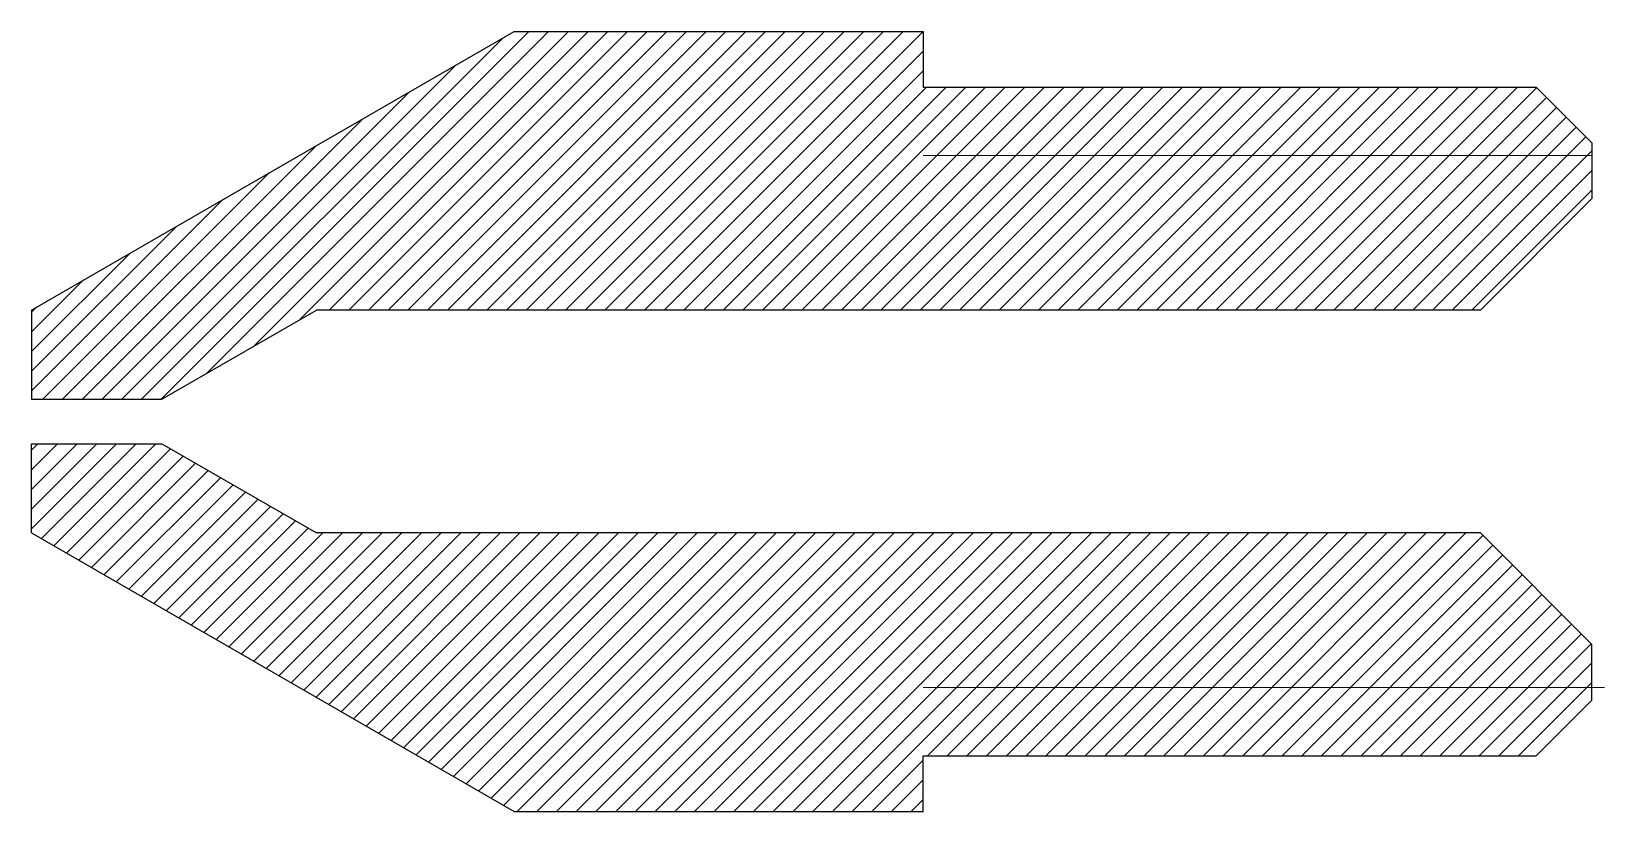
# Model space of a CAD drawing. Header units: millimetres. Extents: x 98 to 144, y 116.5 to 123.5.
# Drawn here: x 98 to 112.11, y 116.5 to 123.5 of the extents above.
import ezdxf

# ---------------------------------------------------------------- set-up
doc = ezdxf.new("R2010")
doc.units = ezdxf.units.MM
doc.linetypes.add('DASHED', pattern=[19.05, 12.7, -6.35])
doc.layers.get('0').update_dxf_attribs({"linetype": 'CONTINUOUS', "lineweight": 25})
doc.layers.add('Hatch', color=7, linetype='CONTINUOUS', lineweight=5)

msp = doc.modelspace()

# ---------------------------------------------------------------- hatches: boundary and pattern name
at = {"layer": 'Hatch'}
h = msp.add_hatch(dxfattribs=at)
h.set_pattern_fill('iso03w100', color=256, scale=0.05, angle=0.7854, style=0)
h.set_pattern_definition([(45, (0, 0), (-0.08838835, 0.08838835), [])])
edge = h.paths.add_edge_path()
edge.add_line((98, 121), (102.33, 123.5))
edge.add_line((102.33, 123.5), (106, 123.5))
edge.add_line((106, 123.5), (106, 123))
edge.add_line((106, 123), (111.5, 123))
edge.add_line((111.5, 123), (112, 122.5))
edge.add_line((112, 122.5), (112, 122))
edge.add_line((112, 122), (111, 121))
edge.add_line((111, 121), (100.556, 121))
edge.add_line((100.556, 121), (99.17, 120.2))
edge.add_line((99.17, 120.2), (98, 120.2))
edge.add_line((98, 120.2), (98, 121))
edge.add_line((98, 119), (102.33, 116.5))
edge.add_line((102.33, 116.5), (106, 116.5))
edge.add_line((106, 116.5), (106, 117))
edge.add_line((106, 117), (111.5, 117))
edge.add_line((111.5, 117), (112, 117.5))
edge.add_line((112, 117.5), (112, 118))
edge.add_line((112, 118), (111, 119))
edge.add_line((111, 119), (100.556, 119))
edge.add_line((100.556, 119), (99.17, 119.8))
edge.add_line((99.17, 119.8), (98, 119.8))
edge.add_line((98, 119.8), (98, 119))

# ---------------------------------------------------------------- linework, layer by layer
for p, q in [((98, 121), (102.33, 123.5)), ((102.33, 123.5), (106, 123.5)), ((106, 123.5), (106, 123)), ((106, 123), (111.5, 123)), ((111.5, 123), (112, 122.5)), ((112, 122.5), (112, 122)), ((111, 121), (112, 122)), ((98, 121), (98, 120.2)), ((99.17, 120.2), (100.556, 121)), ((111, 121), (100.556, 121)), ((98, 120.2), (99.17, 120.2)), ((98, 119.8), (99.17, 119.8)), ((98, 119), (98, 119.8)), ((99.17, 119.8), (100.556, 119)), ((98, 119), (102.33, 116.5)), ((111, 119), (100.556, 119)), ((111, 119), (112, 118)), ((112, 117.5), (112, 118)), ((111.5, 117), (112, 117.5)), ((106, 116.5), (106, 117)), ((106, 117), (111.5, 117)), ((102.33, 116.5), (106, 116.5))]:
    msp.add_line(p, q)
at = {"layer": 'Hatch', "linetype": 'DASHED'}
for p, q in [((106, 122.386), (112, 122.386)), ((106, 117.614), (112.114, 117.614))]:
    msp.add_line(p, q, dxfattribs=at)

doc.saveas('drawing.dxf')
